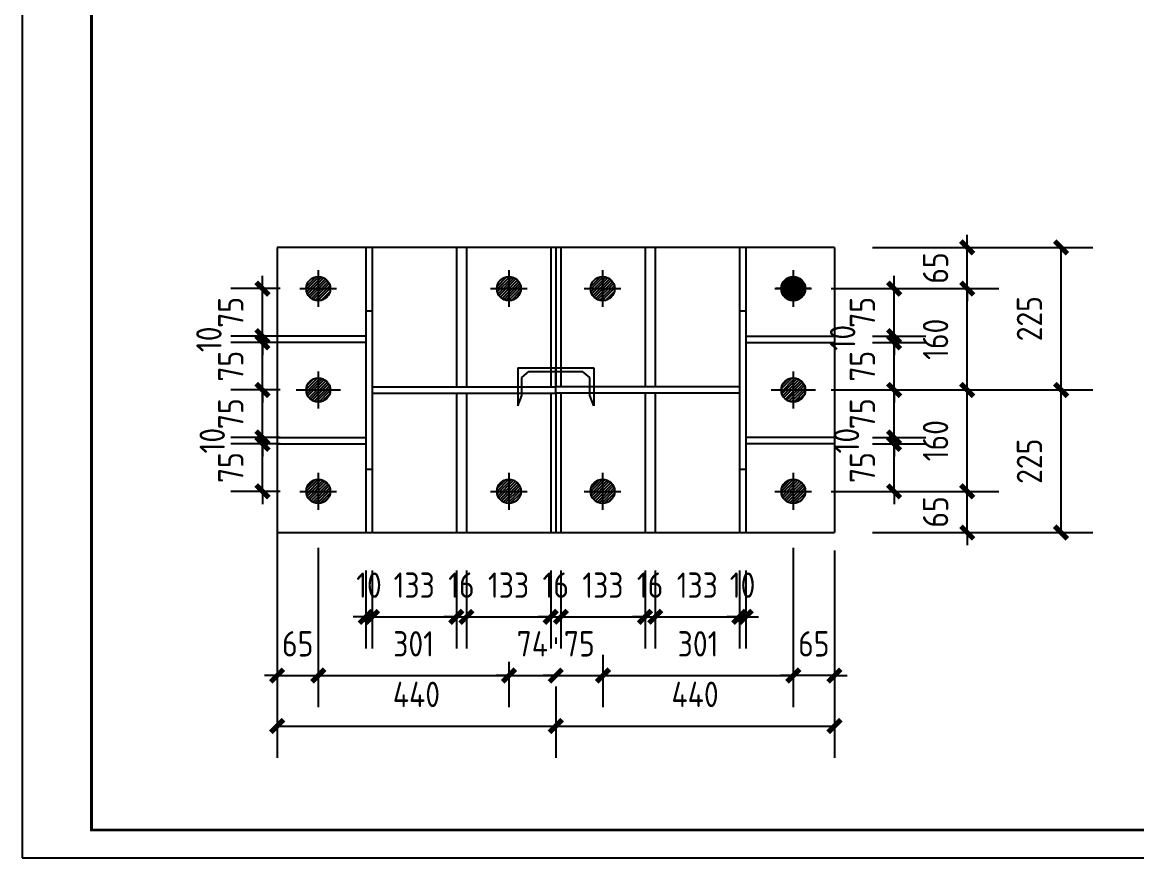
# Model space of a CAD drawing. Extents: x -9001 to 151288, y 75886 to 362543.
# Drawn here: x -9001 to -202, y 75886 to 82479 of the extents above; entities that cross this region are included whole.
import ezdxf
from ezdxf.enums import TextEntityAlignment as Align

# ---------------------------------------------------------------- set-up
doc = ezdxf.new("R2010")
doc.units = 0
doc.header["$LTSCALE"] = 1000
doc.header["$MEASUREMENT"] = 0
doc.layers.add('PUB_TITLE', color=4, linetype='Continuous')
doc.styles.get("Standard").update_dxf_attribs({"font": 'gbenor.shx', "bigfont": 'gbcbig.shx'})
doc.dimstyles.get("Standard").update_dxf_attribs({"dimscale": 100, "dimtxt": 1, "dimasz": 1, "dimexe": 2.5, "dimexo": 3, "dimgap": 1.5, "dimtad": 1, "dimdec": 0, "dimzin": 0, "dimdsep": 46, "dimtxsty": 'Standard', "dimblk": 'ARCHTICK', "dimcen": 0.09, "dimadec": 0, "dimazin": 0, "dimtfac": 1, "dimtdec": 0, "dimtix": 1, "dimtmove": 2, "dimatfit": 3, "dimfxl": 1, "dimtolj": 1, "dimtzin": 0, "dimarcsym": 0})

# ---------------------------------------------------------------- blocks, each defined once
blk = doc.blocks.new('$titleblk$00000167')
blk.add_lwpolyline([(-1189, 0), (0, 0), (0, 841), (-1189, 841)], close=True)
at = {"const_width": 1}
blk.add_lwpolyline([(-1164, 10), (-10, 10), (-10, 831), (-1164, 831)], close=True, dxfattribs=at)
at = {"flags": 4}
for tag, p in [('(扩展图名)', (-62.12, 184.1)), ('图名', (-62.12, 180.13)), ('日期', (-62.12, 172.03)), ('图号', (-62.12, 163.99)), ('比例', (-62.12, 156)), ('子项', (-59.56, 82.07)), ('工程名称', (-59.24, 70.19)), ('设计号', (-36.91, 28.62))]:
    blk.add_attdef(tag, text='', height=3.5, dxfattribs=at).set_placement(p, align=Align.CENTER)
for tag, p in [('设计人', (-64.84, 148.13)), ('负责人', (-64.71, 140.27)), ('主持人', (-64.73, 132.26)), ('校对人', (-64.28, 124.4)), ('审核人', (-63.96, 116.15)), ('审定人', (-64.16, 107.95)), ('所长', (-64.16, 99.76))]:
    blk.add_attdef(tag, p, '', height=3.5)
blk = doc.blocks.new('_ArchTick')
at = {"color": 0, "linetype": 'ByBlock', "const_width": 0.4}
blk.add_lwpolyline([(-0.5, -0.5), (0.5, 0.5)], dxfattribs=at)
blk = doc.blocks.new('*D467')
at = {"color": 0, "lineweight": -2}
for p, q in [((-6663.5, 77441.8), (-6663.5, 77073.6)), ((-5158.5, 77431), (-5158.5, 77073.6)), ((-6663.5, 77323.6), (-5158.5, 77323.6))]:
    blk.add_line(p, q, dxfattribs=at)
at = {"layer": 'Defpoints', "color": 0}
for p in [(-6663.5, 77741.8), (-5158.5, 77731), (-5158.5, 77323.6)]:
    blk.add_point(p, dxfattribs=at)
at = {"color": 0, "lineweight": -2, "xscale": 100, "yscale": 100, "zscale": 100, "rotation": 180}
blk.add_blockref('_ArchTick', (-6663.5, 77323.6), dxfattribs=at)
at = {"color": 0, "lineweight": -2, "xscale": 100, "yscale": 100, "zscale": 100}
blk.add_blockref('_ArchTick', (-5158.5, 77323.6), dxfattribs=at)
at = {"color": 0, "insert": (-5911, 77573.6), "char_height": 200, "attachment_point": 5}
blk.add_mtext('\\A1;301', dxfattribs=at)
blk = doc.blocks.new('*D468')
at = {"color": 0, "lineweight": -2}
for p, q in [((-4788.5, 77623.6), (-4788.5, 77573.6)), ((-5158.5, 77431), (-5158.5, 77073.6)), ((-5158.5, 77323.6), (-5258.5, 77323.6)), ((-5158.5, 77323.6), (-4788.5, 77323.6)), ((-4788.5, 77323.6), (-4688.5, 77323.6))]:
    blk.add_line(p, q, dxfattribs=at)
at = {"layer": 'Defpoints', "color": 0}
for p in [(-5158.5, 77731), (-4788.5, 77323.6), (-4788.5, 77323.6)]:
    blk.add_point(p, dxfattribs=at)
at = {"color": 0, "lineweight": -2, "xscale": 100, "yscale": 100, "zscale": 100}
blk.add_blockref('_ArchTick', (-5158.5, 77323.6), dxfattribs=at)
at = {"color": 0, "lineweight": -2, "xscale": 100, "yscale": 100, "zscale": 100, "rotation": 180}
blk.add_blockref('_ArchTick', (-4788.5, 77323.6), dxfattribs=at)
at = {"color": 0, "insert": (-4973.5, 77573.6), "char_height": 200, "attachment_point": 5}
blk.add_mtext('\\A1;74', dxfattribs=at)
blk = doc.blocks.new('*D469')
at = {"color": 0, "lineweight": -2}
for p, q in [((-4416, 77486.8), (-4416, 77073.6)), ((-4788.5, 77323.6), (-4888.5, 77323.6)), ((-4788.5, 77323.6), (-4416, 77323.6)), ((-4416, 77323.6), (-4316, 77323.6)), ((-4788.5, 77236.8), (-4788.5, 77073.6))]:
    blk.add_line(p, q, dxfattribs=at)
at = {"layer": 'Defpoints', "color": 0}
for p in [(-4416, 77786.8), (-4788.5, 77536.8), (-4416, 77323.6)]:
    blk.add_point(p, dxfattribs=at)
at = {"color": 0, "lineweight": -2, "xscale": 100, "yscale": 100, "zscale": 100}
blk.add_blockref('_ArchTick', (-4788.5, 77323.6), dxfattribs=at)
at = {"color": 0, "lineweight": -2, "xscale": 100, "yscale": 100, "zscale": 100, "rotation": 180}
blk.add_blockref('_ArchTick', (-4416, 77323.6), dxfattribs=at)
at = {"color": 0, "insert": (-4602.3, 77573.6), "char_height": 200, "attachment_point": 5}
blk.add_mtext('\\A1;75', dxfattribs=at)
blk = doc.blocks.new('*D472')
at = {"color": 0, "lineweight": -2}
for p, q in [((-2913.5, 78332), (-2913.5, 77073.6)), ((-4416, 77486.8), (-4416, 77073.6)), ((-4416, 77323.6), (-2913.5, 77323.6))]:
    blk.add_line(p, q, dxfattribs=at)
at = {"layer": 'Defpoints', "color": 0}
for p in [(-2913.5, 78632), (-4416, 77786.8), (-2913.5, 77323.6)]:
    blk.add_point(p, dxfattribs=at)
at = {"color": 0, "lineweight": -2, "xscale": 100, "yscale": 100, "zscale": 100, "rotation": 180}
blk.add_blockref('_ArchTick', (-4416, 77323.6), dxfattribs=at)
at = {"color": 0, "lineweight": -2, "xscale": 100, "yscale": 100, "zscale": 100}
blk.add_blockref('_ArchTick', (-2913.5, 77323.6), dxfattribs=at)
at = {"color": 0, "insert": (-3664.8, 77573.6), "char_height": 200, "attachment_point": 5}
blk.add_mtext('\\A1;301', dxfattribs=at)
blk = doc.blocks.new('*D473')
at = {"color": 0, "lineweight": -2}
for p, q in [((-6988.5, 78550.6), (-6988.5, 76674.7)), ((-4788.5, 77236.8), (-4788.5, 76674.7)), ((-6988.5, 76924.7), (-4788.5, 76924.7))]:
    blk.add_line(p, q, dxfattribs=at)
at = {"layer": 'Defpoints', "color": 0}
for p in [(-6988.5, 78850.6), (-4788.5, 77536.8), (-4788.5, 76924.7)]:
    blk.add_point(p, dxfattribs=at)
at = {"color": 0, "lineweight": -2, "xscale": 100, "yscale": 100, "zscale": 100, "rotation": 180}
blk.add_blockref('_ArchTick', (-6988.5, 76924.7), dxfattribs=at)
at = {"color": 0, "lineweight": -2, "xscale": 100, "yscale": 100, "zscale": 100}
blk.add_blockref('_ArchTick', (-4788.5, 76924.7), dxfattribs=at)
at = {"color": 0, "insert": (-5888.5, 77174.7), "char_height": 200, "attachment_point": 5}
blk.add_mtext('\\A1;440', dxfattribs=at)
blk = doc.blocks.new('*D474')
at = {"color": 0, "lineweight": -2}
for p, q in [((-2588.5, 78289.3), (-2588.5, 76674.7)), ((-4788.5, 77236.8), (-4788.5, 76674.7)), ((-4788.5, 76924.7), (-2588.5, 76924.7))]:
    blk.add_line(p, q, dxfattribs=at)
at = {"layer": 'Defpoints', "color": 0}
for p in [(-2588.5, 78589.3), (-4788.5, 77536.8), (-2588.5, 76924.7)]:
    blk.add_point(p, dxfattribs=at)
at = {"color": 0, "lineweight": -2, "xscale": 100, "yscale": 100, "zscale": 100, "rotation": 180}
blk.add_blockref('_ArchTick', (-4788.5, 76924.7), dxfattribs=at)
at = {"color": 0, "lineweight": -2, "xscale": 100, "yscale": 100, "zscale": 100}
blk.add_blockref('_ArchTick', (-2588.5, 76924.7), dxfattribs=at)
at = {"color": 0, "insert": (-3688.5, 77174.7), "char_height": 200, "attachment_point": 5}
blk.add_mtext('\\A1;440', dxfattribs=at)
blk = doc.blocks.new('*D475')
at = {"color": 0, "lineweight": -2}
for p, q in [((-6663.5, 78332), (-6663.5, 77073.6)), ((-6988.5, 77323.6), (-7088.5, 77323.6)), ((-6988.5, 77323.6), (-6663.5, 77323.6)), ((-6663.5, 77323.6), (-6563.5, 77323.6)), ((-6988.5, 77172), (-6988.5, 77073.6))]:
    blk.add_line(p, q, dxfattribs=at)
at = {"layer": 'Defpoints', "color": 0}
for p in [(-6663.5, 78632), (-6988.5, 77472), (-6663.5, 77323.6)]:
    blk.add_point(p, dxfattribs=at)
at = {"color": 0, "lineweight": -2, "xscale": 100, "yscale": 100, "zscale": 100}
blk.add_blockref('_ArchTick', (-6988.5, 77323.6), dxfattribs=at)
at = {"color": 0, "lineweight": -2, "xscale": 100, "yscale": 100, "zscale": 100, "rotation": 180}
blk.add_blockref('_ArchTick', (-6663.5, 77323.6), dxfattribs=at)
at = {"color": 0, "insert": (-6826, 77573.6), "char_height": 200, "attachment_point": 5}
blk.add_mtext('\\A1;65', dxfattribs=at)
blk = doc.blocks.new('*D470')
at = {"color": 0, "lineweight": -2}
for p, q in [((-2588.5, 78311.3), (-2588.5, 77073.6)), ((-2913.5, 77623.6), (-2913.5, 77573.6)), ((-2913.5, 77323.6), (-3013.5, 77323.6)), ((-2588.5, 77323.6), (-2913.5, 77323.6)), ((-2588.5, 77323.6), (-2488.5, 77323.6))]:
    blk.add_line(p, q, dxfattribs=at)
at = {"layer": 'Defpoints', "color": 0}
for p in [(-2588.5, 78611.3), (-2913.5, 77323.6), (-2913.5, 77323.6)]:
    blk.add_point(p, dxfattribs=at)
at = {"color": 0, "lineweight": -2, "xscale": 100, "yscale": 100, "zscale": 100}
blk.add_blockref('_ArchTick', (-2913.5, 77323.6), dxfattribs=at)
at = {"color": 0, "lineweight": -2, "xscale": 100, "yscale": 100, "zscale": 100, "rotation": 180}
blk.add_blockref('_ArchTick', (-2588.5, 77323.6), dxfattribs=at)
at = {"color": 0, "insert": (-2751, 77573.6), "char_height": 200, "attachment_point": 5}
blk.add_mtext('\\A1;65', dxfattribs=at)
blk = doc.blocks.new('*D476')
at = {"color": 0, "lineweight": -2}
for p, q in [((-6288.5, 78152), (-6288.5, 77536.8)), ((-6238.5, 78152), (-6238.5, 77536.8)), ((-6288.5, 77786.8), (-6388.5, 77786.8)), ((-6288.5, 77786.8), (-6238.5, 77786.8)), ((-6238.5, 77786.8), (-6138.5, 77786.8))]:
    blk.add_line(p, q, dxfattribs=at)
at = {"layer": 'Defpoints', "color": 0}
for p in [(-6288.5, 78452), (-6238.5, 78452), (-6238.5, 77786.8)]:
    blk.add_point(p, dxfattribs=at)
at = {"color": 0, "lineweight": -2, "xscale": 100, "yscale": 100, "zscale": 100}
blk.add_blockref('_ArchTick', (-6288.5, 77786.8), dxfattribs=at)
at = {"color": 0, "lineweight": -2, "xscale": 100, "yscale": 100, "zscale": 100, "rotation": 180}
blk.add_blockref('_ArchTick', (-6238.5, 77786.8), dxfattribs=at)
at = {"color": 0, "insert": (-6263.5, 78036.8), "char_height": 200, "attachment_point": 5}
blk.add_mtext('\\A1;10', dxfattribs=at)
blk = doc.blocks.new('*D477')
at = {"color": 0, "lineweight": -2}
for p, q in [((-6238.5, 78152), (-6238.5, 77536.8)), ((-5573.5, 78152), (-5573.5, 77536.8)), ((-6238.5, 77786.8), (-5573.5, 77786.8))]:
    blk.add_line(p, q, dxfattribs=at)
at = {"layer": 'Defpoints', "color": 0}
for p in [(-6238.5, 78452), (-5573.5, 78452), (-5573.5, 77786.8)]:
    blk.add_point(p, dxfattribs=at)
at = {"color": 0, "lineweight": -2, "xscale": 100, "yscale": 100, "zscale": 100, "rotation": 180}
blk.add_blockref('_ArchTick', (-6238.5, 77786.8), dxfattribs=at)
at = {"color": 0, "lineweight": -2, "xscale": 100, "yscale": 100, "zscale": 100}
blk.add_blockref('_ArchTick', (-5573.5, 77786.8), dxfattribs=at)
at = {"color": 0, "insert": (-5906, 78036.8), "char_height": 200, "attachment_point": 5}
blk.add_mtext('\\A1;133', dxfattribs=at)
blk = doc.blocks.new('*D478')
at = {"color": 0, "lineweight": -2}
for p, q in [((-5573.5, 78152), (-5573.5, 77536.8)), ((-5493.5, 78152), (-5493.5, 77536.8)), ((-5573.5, 77786.8), (-5673.5, 77786.8)), ((-5573.5, 77786.8), (-5493.5, 77786.8)), ((-5493.5, 77786.8), (-5393.5, 77786.8))]:
    blk.add_line(p, q, dxfattribs=at)
at = {"layer": 'Defpoints', "color": 0}
for p in [(-5573.5, 78452), (-5493.5, 78452), (-5493.5, 77786.8)]:
    blk.add_point(p, dxfattribs=at)
at = {"color": 0, "lineweight": -2, "xscale": 100, "yscale": 100, "zscale": 100}
blk.add_blockref('_ArchTick', (-5573.5, 77786.8), dxfattribs=at)
at = {"color": 0, "lineweight": -2, "xscale": 100, "yscale": 100, "zscale": 100, "rotation": 180}
blk.add_blockref('_ArchTick', (-5493.5, 77786.8), dxfattribs=at)
at = {"color": 0, "insert": (-5533.5, 78036.8), "char_height": 200, "attachment_point": 5}
blk.add_mtext('\\A1;16', dxfattribs=at)
blk = doc.blocks.new('*D479')
at = {"color": 0, "lineweight": -2}
for p, q in [((-5493.5, 78152), (-5493.5, 77536.8)), ((-4828.5, 78152), (-4828.5, 77536.8)), ((-5493.5, 77786.8), (-4828.5, 77786.8))]:
    blk.add_line(p, q, dxfattribs=at)
at = {"layer": 'Defpoints', "color": 0}
for p in [(-5493.5, 78452), (-4828.5, 78452), (-4828.5, 77786.8)]:
    blk.add_point(p, dxfattribs=at)
at = {"color": 0, "lineweight": -2, "xscale": 100, "yscale": 100, "zscale": 100, "rotation": 180}
blk.add_blockref('_ArchTick', (-5493.5, 77786.8), dxfattribs=at)
at = {"color": 0, "lineweight": -2, "xscale": 100, "yscale": 100, "zscale": 100}
blk.add_blockref('_ArchTick', (-4828.5, 77786.8), dxfattribs=at)
at = {"color": 0, "insert": (-5161, 78036.8), "char_height": 200, "attachment_point": 5}
blk.add_mtext('\\A1;133', dxfattribs=at)
blk = doc.blocks.new('*D471')
at = {"color": 0, "lineweight": -2}
for p, q in [((-4828.5, 78152), (-4828.5, 77536.8)), ((-4748.5, 78152), (-4748.5, 77536.8)), ((-4828.5, 77786.8), (-4928.5, 77786.8)), ((-4828.5, 77786.8), (-4748.5, 77786.8)), ((-4748.5, 77786.8), (-4648.5, 77786.8))]:
    blk.add_line(p, q, dxfattribs=at)
at = {"layer": 'Defpoints', "color": 0}
for p in [(-4828.5, 78452), (-4748.5, 78452), (-4748.5, 77786.8)]:
    blk.add_point(p, dxfattribs=at)
at = {"color": 0, "lineweight": -2, "xscale": 100, "yscale": 100, "zscale": 100}
blk.add_blockref('_ArchTick', (-4828.5, 77786.8), dxfattribs=at)
at = {"color": 0, "lineweight": -2, "xscale": 100, "yscale": 100, "zscale": 100, "rotation": 180}
blk.add_blockref('_ArchTick', (-4748.5, 77786.8), dxfattribs=at)
at = {"color": 0, "insert": (-4788.5, 78036.8), "char_height": 200, "attachment_point": 5}
blk.add_mtext('\\A1;16', dxfattribs=at)
blk = doc.blocks.new('*D480')
at = {"color": 0, "lineweight": -2}
for p, q in [((-4748.5, 78152), (-4748.5, 77536.8)), ((-4083.5, 78152), (-4083.5, 77536.8)), ((-4748.5, 77786.8), (-4083.5, 77786.8))]:
    blk.add_line(p, q, dxfattribs=at)
at = {"layer": 'Defpoints', "color": 0}
for p in [(-4748.5, 78452), (-4083.5, 78452), (-4083.5, 77786.8)]:
    blk.add_point(p, dxfattribs=at)
at = {"color": 0, "lineweight": -2, "xscale": 100, "yscale": 100, "zscale": 100, "rotation": 180}
blk.add_blockref('_ArchTick', (-4748.5, 77786.8), dxfattribs=at)
at = {"color": 0, "lineweight": -2, "xscale": 100, "yscale": 100, "zscale": 100}
blk.add_blockref('_ArchTick', (-4083.5, 77786.8), dxfattribs=at)
at = {"color": 0, "insert": (-4416, 78036.8), "char_height": 200, "attachment_point": 5}
blk.add_mtext('\\A1;133', dxfattribs=at)
blk = doc.blocks.new('*D481')
at = {"color": 0, "lineweight": -2}
for p, q in [((-4083.5, 78152), (-4083.5, 77536.8)), ((-4003.5, 78152), (-4003.5, 77536.8)), ((-4083.5, 77786.8), (-4183.5, 77786.8)), ((-4083.5, 77786.8), (-4003.5, 77786.8)), ((-4003.5, 77786.8), (-3903.5, 77786.8))]:
    blk.add_line(p, q, dxfattribs=at)
at = {"layer": 'Defpoints', "color": 0}
for p in [(-4083.5, 78452), (-4003.5, 78452), (-4003.5, 77786.8)]:
    blk.add_point(p, dxfattribs=at)
at = {"color": 0, "lineweight": -2, "xscale": 100, "yscale": 100, "zscale": 100}
blk.add_blockref('_ArchTick', (-4083.5, 77786.8), dxfattribs=at)
at = {"color": 0, "lineweight": -2, "xscale": 100, "yscale": 100, "zscale": 100, "rotation": 180}
blk.add_blockref('_ArchTick', (-4003.5, 77786.8), dxfattribs=at)
at = {"color": 0, "insert": (-4043.5, 78036.8), "char_height": 200, "attachment_point": 5}
blk.add_mtext('\\A1;16', dxfattribs=at)
blk = doc.blocks.new('*D482')
at = {"color": 0, "lineweight": -2}
for p, q in [((-4003.5, 78152), (-4003.5, 77536.8)), ((-3338.5, 78152), (-3338.5, 77536.8)), ((-4003.5, 77786.8), (-3338.5, 77786.8))]:
    blk.add_line(p, q, dxfattribs=at)
at = {"layer": 'Defpoints', "color": 0}
for p in [(-4003.5, 78452), (-3338.5, 78452), (-3338.5, 77786.8)]:
    blk.add_point(p, dxfattribs=at)
at = {"color": 0, "lineweight": -2, "xscale": 100, "yscale": 100, "zscale": 100, "rotation": 180}
blk.add_blockref('_ArchTick', (-4003.5, 77786.8), dxfattribs=at)
at = {"color": 0, "lineweight": -2, "xscale": 100, "yscale": 100, "zscale": 100}
blk.add_blockref('_ArchTick', (-3338.5, 77786.8), dxfattribs=at)
at = {"color": 0, "insert": (-3671, 78036.8), "char_height": 200, "attachment_point": 5}
blk.add_mtext('\\A1;133', dxfattribs=at)
blk = doc.blocks.new('*D483')
at = {"color": 0, "lineweight": -2}
for p, q in [((-3338.5, 78152), (-3338.5, 77536.8)), ((-3288.5, 78152), (-3288.5, 77536.8)), ((-3338.5, 77786.8), (-3438.5, 77786.8)), ((-3338.5, 77786.8), (-3288.5, 77786.8)), ((-3288.5, 77786.8), (-3188.5, 77786.8))]:
    blk.add_line(p, q, dxfattribs=at)
at = {"layer": 'Defpoints', "color": 0}
for p in [(-3338.5, 78452), (-3288.5, 78452), (-3288.5, 77786.8)]:
    blk.add_point(p, dxfattribs=at)
at = {"color": 0, "lineweight": -2, "xscale": 100, "yscale": 100, "zscale": 100}
blk.add_blockref('_ArchTick', (-3338.5, 77786.8), dxfattribs=at)
at = {"color": 0, "lineweight": -2, "xscale": 100, "yscale": 100, "zscale": 100, "rotation": 180}
blk.add_blockref('_ArchTick', (-3288.5, 77786.8), dxfattribs=at)
at = {"color": 0, "insert": (-3313.5, 78036.8), "char_height": 200, "attachment_point": 5}
blk.add_mtext('\\A1;10', dxfattribs=at)
blk = doc.blocks.new('*D484')
at = {"color": 0, "lineweight": -2}
for p, q in [((-7104, 79152), (-7104, 79252)), ((-6963.5, 79152), (-7354, 79152)), ((-7104, 78777), (-7104, 79152)), ((-6963.5, 78777), (-7354, 78777)), ((-7104, 78777), (-7104, 78677))]:
    blk.add_line(p, q, dxfattribs=at)
at = {"layer": 'Defpoints', "color": 0}
for p in [(-7104, 79152), (-6663.5, 79152), (-6663.5, 78777)]:
    blk.add_point(p, dxfattribs=at)
at = {"color": 0, "lineweight": -2, "xscale": 100, "yscale": 100, "zscale": 100}
for p, rotation in [((-7104, 79152), 270), ((-7104, 78777), 90)]:
    blk.add_blockref('_ArchTick', p, dxfattribs=dict(at, rotation=rotation))
at = {"color": 0, "insert": (-7354, 78964.5), "char_height": 200, "attachment_point": 5, "rotation": 90}
blk.add_mtext('\\A1;75', dxfattribs=at)
blk = doc.blocks.new('*D485')
at = {"color": 0, "lineweight": -2}
for p, q in [((-7104, 79202), (-7104, 79302)), ((-6965.4, 79202), (-7354, 79202)), ((-7104, 79152), (-7104, 79202)), ((-6963.5, 79152), (-7354, 79152)), ((-7104, 79152), (-7104, 79052))]:
    blk.add_line(p, q, dxfattribs=at)
at = {"layer": 'Defpoints', "color": 0}
for p in [(-7104, 79202), (-6665.4, 79202), (-6663.5, 79152)]:
    blk.add_point(p, dxfattribs=at)
at = {"color": 0, "lineweight": -2, "xscale": 100, "yscale": 100, "zscale": 100}
for p, rotation in [((-7104, 79202), 270), ((-7104, 79152), 90)]:
    blk.add_blockref('_ArchTick', p, dxfattribs=dict(at, rotation=rotation))
at = {"color": 0, "insert": (-7500.9, 79177), "char_height": 200, "attachment_point": 5, "rotation": 90}
blk.add_mtext('\\A1;10', dxfattribs=at)
blk = doc.blocks.new('*D486')
at = {"color": 0, "lineweight": -2}
for p, q in [((-7104, 79577), (-7104, 79677)), ((-6963.5, 79577), (-7354, 79577)), ((-7104, 79202), (-7104, 79577)), ((-6965.4, 79202), (-7354, 79202)), ((-7104, 79202), (-7104, 79102))]:
    blk.add_line(p, q, dxfattribs=at)
at = {"layer": 'Defpoints', "color": 0}
for p in [(-7104, 79577), (-6663.5, 79577), (-6665.4, 79202)]:
    blk.add_point(p, dxfattribs=at)
at = {"color": 0, "lineweight": -2, "xscale": 100, "yscale": 100, "zscale": 100}
for p, rotation in [((-7104, 79577), 270), ((-7104, 79202), 90)]:
    blk.add_blockref('_ArchTick', p, dxfattribs=dict(at, rotation=rotation))
at = {"color": 0, "insert": (-7354, 79389.5), "char_height": 200, "attachment_point": 5, "rotation": 90}
blk.add_mtext('\\A1;75', dxfattribs=at)
blk = doc.blocks.new('*D487')
at = {"color": 0, "lineweight": -2}
for p, q in [((-7104, 79952), (-7104, 80052)), ((-6963.6, 79952), (-7354, 79952)), ((-7104, 79577), (-7104, 79952)), ((-6963.5, 79577), (-7354, 79577)), ((-7104, 79577), (-7104, 79477))]:
    blk.add_line(p, q, dxfattribs=at)
at = {"layer": 'Defpoints', "color": 0}
for p in [(-7104, 79952), (-6663.6, 79952), (-6663.5, 79577)]:
    blk.add_point(p, dxfattribs=at)
at = {"color": 0, "lineweight": -2, "xscale": 100, "yscale": 100, "zscale": 100}
for p, rotation in [((-7104, 79952), 270), ((-7104, 79577), 90)]:
    blk.add_blockref('_ArchTick', p, dxfattribs=dict(at, rotation=rotation))
at = {"color": 0, "insert": (-7354, 79764.5), "char_height": 200, "attachment_point": 5, "rotation": 90}
blk.add_mtext('\\A1;75', dxfattribs=at)
blk = doc.blocks.new('*D488')
at = {"color": 0, "lineweight": -2}
for p, q in [((-7104, 80002), (-7104, 80102)), ((-6970.1, 80002), (-7354, 80002)), ((-7104, 79952), (-7104, 80002)), ((-6963.6, 79952), (-7354, 79952)), ((-7104, 79952), (-7104, 79852))]:
    blk.add_line(p, q, dxfattribs=at)
at = {"layer": 'Defpoints', "color": 0}
for p in [(-7104, 80002), (-6670.1, 80002), (-6663.6, 79952)]:
    blk.add_point(p, dxfattribs=at)
at = {"color": 0, "lineweight": -2, "xscale": 100, "yscale": 100, "zscale": 100}
for p, rotation in [((-7104, 80002), 270), ((-7104, 79952), 90)]:
    blk.add_blockref('_ArchTick', p, dxfattribs=dict(at, rotation=rotation))
at = {"color": 0, "insert": (-7526.9, 79977), "char_height": 200, "attachment_point": 5, "rotation": 90}
blk.add_mtext('\\A1;10', dxfattribs=at)
blk = doc.blocks.new('*D489')
at = {"color": 0, "lineweight": -2}
for p, q in [((-7104, 80377), (-7104, 80477)), ((-6963.5, 80377), (-7354, 80377)), ((-7104, 80002), (-7104, 80377)), ((-6970.1, 80002), (-7354, 80002)), ((-7104, 80002), (-7104, 79902))]:
    blk.add_line(p, q, dxfattribs=at)
at = {"layer": 'Defpoints', "color": 0}
for p in [(-7104, 80377), (-6663.5, 80377), (-6670.1, 80002)]:
    blk.add_point(p, dxfattribs=at)
at = {"color": 0, "lineweight": -2, "xscale": 100, "yscale": 100, "zscale": 100}
for p, rotation in [((-7104, 80377), 270), ((-7104, 80002), 90)]:
    blk.add_blockref('_ArchTick', p, dxfattribs=dict(at, rotation=rotation))
at = {"color": 0, "insert": (-7354, 80189.5), "char_height": 200, "attachment_point": 5, "rotation": 90}
blk.add_mtext('\\A1;75', dxfattribs=at)
blk = doc.blocks.new('*D490')
at = {"color": 0, "lineweight": -2}
for p, q in [((-2117.4, 79152), (-2117.4, 79252)), ((-2288.5, 79152), (-1867.4, 79152)), ((-2117.4, 78777), (-2117.4, 79152)), ((-2613.5, 78777), (-1867.4, 78777)), ((-2117.4, 78777), (-2117.4, 78677))]:
    blk.add_line(p, q, dxfattribs=at)
at = {"layer": 'Defpoints', "color": 0}
for p in [(-2588.5, 79152), (-2117.4, 79152), (-2913.5, 78777)]:
    blk.add_point(p, dxfattribs=at)
at = {"color": 0, "lineweight": -2, "xscale": 100, "yscale": 100, "zscale": 100}
for p, rotation in [((-2117.4, 79152), 270), ((-2117.4, 78777), 90)]:
    blk.add_blockref('_ArchTick', p, dxfattribs=dict(at, rotation=rotation))
at = {"color": 0, "insert": (-2367.4, 78964.5), "char_height": 200, "attachment_point": 5, "rotation": 90}
blk.add_mtext('\\A1;75', dxfattribs=at)
blk = doc.blocks.new('*D491')
at = {"color": 0, "lineweight": -2}
for p, q in [((-2117.4, 79202), (-2117.4, 79302)), ((-2288.5, 79202), (-1867.4, 79202)), ((-2117.4, 79152), (-2117.4, 79202)), ((-2288.5, 79152), (-1867.4, 79152)), ((-2117.4, 79152), (-2117.4, 79052))]:
    blk.add_line(p, q, dxfattribs=at)
at = {"layer": 'Defpoints', "color": 0}
for p in [(-2588.5, 79202), (-2117.4, 79202), (-2588.5, 79152)]:
    blk.add_point(p, dxfattribs=at)
at = {"color": 0, "lineweight": -2, "xscale": 100, "yscale": 100, "zscale": 100}
for p, rotation in [((-2117.4, 79202), 270), ((-2117.4, 79152), 90)]:
    blk.add_blockref('_ArchTick', p, dxfattribs=dict(at, rotation=rotation))
at = {"color": 0, "insert": (-2492.9, 79177), "char_height": 200, "attachment_point": 5, "rotation": 90}
blk.add_mtext('\\A1;10', dxfattribs=at)
blk = doc.blocks.new('*D492')
at = {"color": 0, "lineweight": -2}
for p, q in [((-2117.4, 79577), (-2117.4, 79677)), ((-2613.5, 79577), (-1867.4, 79577)), ((-2117.4, 79202), (-2117.4, 79577)), ((-2288.5, 79202), (-1867.4, 79202)), ((-2117.4, 79202), (-2117.4, 79102))]:
    blk.add_line(p, q, dxfattribs=at)
at = {"layer": 'Defpoints', "color": 0}
for p in [(-2913.5, 79577), (-2117.4, 79577), (-2588.5, 79202)]:
    blk.add_point(p, dxfattribs=at)
at = {"color": 0, "lineweight": -2, "xscale": 100, "yscale": 100, "zscale": 100}
for p, rotation in [((-2117.4, 79577), 270), ((-2117.4, 79202), 90)]:
    blk.add_blockref('_ArchTick', p, dxfattribs=dict(at, rotation=rotation))
at = {"color": 0, "insert": (-2367.4, 79389.5), "char_height": 200, "attachment_point": 5, "rotation": 90}
blk.add_mtext('\\A1;75', dxfattribs=at)
blk = doc.blocks.new('*D493')
at = {"color": 0, "lineweight": -2}
for p, q in [((-2117.4, 79952), (-2117.4, 80052)), ((-2288.5, 79952), (-1867.4, 79952)), ((-2117.4, 79577), (-2117.4, 79952)), ((-2613.5, 79577), (-1867.4, 79577)), ((-2117.4, 79577), (-2117.4, 79477))]:
    blk.add_line(p, q, dxfattribs=at)
at = {"layer": 'Defpoints', "color": 0}
for p in [(-2588.5, 79952), (-2117.4, 79952), (-2913.5, 79577)]:
    blk.add_point(p, dxfattribs=at)
at = {"color": 0, "lineweight": -2, "xscale": 100, "yscale": 100, "zscale": 100}
for p, rotation in [((-2117.4, 79952), 270), ((-2117.4, 79577), 90)]:
    blk.add_blockref('_ArchTick', p, dxfattribs=dict(at, rotation=rotation))
at = {"color": 0, "insert": (-2367.4, 79764.5), "char_height": 200, "attachment_point": 5, "rotation": 90}
blk.add_mtext('\\A1;75', dxfattribs=at)
blk = doc.blocks.new('*D494')
at = {"color": 0, "lineweight": -2}
for p, q in [((-2117.4, 80002), (-2117.4, 80102)), ((-2288.5, 80002), (-1867.4, 80002)), ((-2117.4, 79952), (-2117.4, 80002)), ((-2288.5, 79952), (-1867.4, 79952)), ((-2117.4, 79952), (-2117.4, 79852))]:
    blk.add_line(p, q, dxfattribs=at)
at = {"layer": 'Defpoints', "color": 0}
for p in [(-2588.5, 80002), (-2117.4, 80002), (-2588.5, 79952)]:
    blk.add_point(p, dxfattribs=at)
at = {"color": 0, "lineweight": -2, "xscale": 100, "yscale": 100, "zscale": 100}
for p, rotation in [((-2117.4, 80002), 270), ((-2117.4, 79952), 90)]:
    blk.add_blockref('_ArchTick', p, dxfattribs=dict(at, rotation=rotation))
at = {"color": 0, "insert": (-2523.2, 79989.7), "char_height": 200, "attachment_point": 5, "rotation": 90}
blk.add_mtext('\\A1;10', dxfattribs=at)
blk = doc.blocks.new('*D495')
at = {"color": 0, "lineweight": -2}
for p, q in [((-2117.4, 80377), (-2117.4, 80477)), ((-2613.5, 80377), (-1867.4, 80377)), ((-2117.4, 80002), (-2117.4, 80377)), ((-2288.5, 80002), (-1867.4, 80002)), ((-2117.4, 80002), (-2117.4, 79902))]:
    blk.add_line(p, q, dxfattribs=at)
at = {"layer": 'Defpoints', "color": 0}
for p in [(-2913.5, 80377), (-2117.4, 80377), (-2588.5, 80002)]:
    blk.add_point(p, dxfattribs=at)
at = {"color": 0, "lineweight": -2, "xscale": 100, "yscale": 100, "zscale": 100}
for p, rotation in [((-2117.4, 80377), 270), ((-2117.4, 80002), 90)]:
    blk.add_blockref('_ArchTick', p, dxfattribs=dict(at, rotation=rotation))
at = {"color": 0, "insert": (-2367.4, 80189.5), "char_height": 200, "attachment_point": 5, "rotation": 90}
blk.add_mtext('\\A1;75', dxfattribs=at)
blk = doc.blocks.new('*D496')
at = {"color": 0, "lineweight": -2}
for p, q in [((-1540, 78777), (-1540, 78877)), ((-2613.5, 78777), (-1290, 78777)), ((-1540, 78452), (-1540, 78777)), ((-2288.5, 78452), (-1290, 78452)), ((-1540, 78452), (-1540, 78352))]:
    blk.add_line(p, q, dxfattribs=at)
at = {"layer": 'Defpoints', "color": 0}
for p in [(-2913.5, 78777), (-1540, 78777), (-2588.5, 78452)]:
    blk.add_point(p, dxfattribs=at)
at = {"color": 0, "lineweight": -2, "xscale": 100, "yscale": 100, "zscale": 100}
for p, rotation in [((-1540, 78777), 270), ((-1540, 78452), 90)]:
    blk.add_blockref('_ArchTick', p, dxfattribs=dict(at, rotation=rotation))
at = {"color": 0, "insert": (-1790, 78614.5), "char_height": 200, "attachment_point": 5, "rotation": 90}
blk.add_mtext('\\A1;65', dxfattribs=at)
blk = doc.blocks.new('*D497')
at = {"color": 0, "lineweight": -2}
for p, q in [((-2613.5, 79577), (-1290, 79577)), ((-1540, 78777), (-1540, 79577)), ((-2613.5, 78777), (-1290, 78777))]:
    blk.add_line(p, q, dxfattribs=at)
at = {"layer": 'Defpoints', "color": 0}
for p in [(-2913.5, 79577), (-1540, 79577), (-2913.5, 78777)]:
    blk.add_point(p, dxfattribs=at)
at = {"color": 0, "lineweight": -2, "xscale": 100, "yscale": 100, "zscale": 100}
for p, rotation in [((-1540, 79577), 90), ((-1540, 78777), 270)]:
    blk.add_blockref('_ArchTick', p, dxfattribs=dict(at, rotation=rotation))
at = {"color": 0, "insert": (-1790, 79177), "char_height": 200, "attachment_point": 5, "rotation": 90}
blk.add_mtext('\\A1;160', dxfattribs=at)
blk = doc.blocks.new('*D498')
at = {"color": 0, "lineweight": -2}
for p, q in [((-2613.5, 80377), (-1290, 80377)), ((-1540, 79577), (-1540, 80377)), ((-2613.5, 79577), (-1290, 79577))]:
    blk.add_line(p, q, dxfattribs=at)
at = {"layer": 'Defpoints', "color": 0}
for p in [(-2913.5, 80377), (-1540, 80377), (-2913.5, 79577)]:
    blk.add_point(p, dxfattribs=at)
at = {"color": 0, "lineweight": -2, "xscale": 100, "yscale": 100, "zscale": 100}
for p, rotation in [((-1540, 80377), 90), ((-1540, 79577), 270)]:
    blk.add_blockref('_ArchTick', p, dxfattribs=dict(at, rotation=rotation))
at = {"color": 0, "insert": (-1790, 79977), "char_height": 200, "attachment_point": 5, "rotation": 90}
blk.add_mtext('\\A1;160', dxfattribs=at)
blk = doc.blocks.new('*D499')
at = {"color": 0, "lineweight": -2}
for p, q in [((-1540, 80702), (-1540, 80802)), ((-2288.5, 80702), (-1290, 80702)), ((-1540, 80377), (-1540, 80702)), ((-2613.5, 80377), (-1290, 80377)), ((-1540, 80377), (-1540, 80277))]:
    blk.add_line(p, q, dxfattribs=at)
at = {"layer": 'Defpoints', "color": 0}
for p in [(-2588.5, 80702), (-1540, 80702), (-2913.5, 80377)]:
    blk.add_point(p, dxfattribs=at)
at = {"color": 0, "lineweight": -2, "xscale": 100, "yscale": 100, "zscale": 100}
for p, rotation in [((-1540, 80702), 270), ((-1540, 80377), 90)]:
    blk.add_blockref('_ArchTick', p, dxfattribs=dict(at, rotation=rotation))
at = {"color": 0, "insert": (-1790, 80539.5), "char_height": 200, "attachment_point": 5, "rotation": 90}
blk.add_mtext('\\A1;65', dxfattribs=at)
blk = doc.blocks.new('*D500')
at = {"color": 0, "lineweight": -2}
for p, q in [((-2613.5, 79577), (-548.8, 79577)), ((-798.8, 78452), (-798.8, 79577)), ((-2288.5, 78452), (-548.8, 78452))]:
    blk.add_line(p, q, dxfattribs=at)
at = {"layer": 'Defpoints', "color": 0}
for p in [(-2913.5, 79577), (-798.8, 79577), (-2588.5, 78452)]:
    blk.add_point(p, dxfattribs=at)
at = {"color": 0, "lineweight": -2, "xscale": 100, "yscale": 100, "zscale": 100}
for p, rotation in [((-798.8, 79577), 90), ((-798.8, 78452), 270)]:
    blk.add_blockref('_ArchTick', p, dxfattribs=dict(at, rotation=rotation))
at = {"color": 0, "insert": (-1048.8, 79014.5), "char_height": 200, "attachment_point": 5, "rotation": 90}
blk.add_mtext('\\A1;225', dxfattribs=at)
blk = doc.blocks.new('*D501')
at = {"color": 0, "lineweight": -2}
for p, q in [((-2288.5, 80702), (-548.8, 80702)), ((-798.8, 79577), (-798.8, 80702)), ((-2613.5, 79577), (-548.8, 79577))]:
    blk.add_line(p, q, dxfattribs=at)
at = {"layer": 'Defpoints', "color": 0}
for p in [(-2588.5, 80702), (-798.8, 80702), (-2913.5, 79577)]:
    blk.add_point(p, dxfattribs=at)
at = {"color": 0, "lineweight": -2, "xscale": 100, "yscale": 100, "zscale": 100}
for p, rotation in [((-798.8, 80702), 90), ((-798.8, 79577), 270)]:
    blk.add_blockref('_ArchTick', p, dxfattribs=dict(at, rotation=rotation))
at = {"color": 0, "insert": (-1048.8, 80139.5), "char_height": 200, "attachment_point": 5, "rotation": 90}
blk.add_mtext('\\A1;225', dxfattribs=at)

msp = doc.modelspace()

# ---------------------------------------------------------------- hatches: boundary and pattern name
h = msp.add_hatch()
h.set_pattern_fill('ANSI31', color=256, scale=10, style=0)
h.set_pattern_definition([(45, (-173451.22, -103519.9), (-11.2253202, 11.2253202), [])])
h.paths.add_polyline_path([(-4418.5, 80472), (-4418.5, 80377), (-4323.5, 80377, 0.414214)])
h.paths.add_polyline_path([(-4418.5, 80472, 0.414214), (-4513.5, 80377), (-4418.5, 80377)])
h.paths.add_polyline_path([(-4418.5, 80377), (-4513.5, 80377, 0.414214), (-4418.5, 80282)])
h.paths.add_polyline_path([(-4323.5, 80377), (-4418.5, 80377), (-4418.5, 80282, 0.414214)])
h.paths.add_polyline_path([(-5063.5, 80377), (-5158.5, 80377), (-5158.5, 80282, 0.414214)])
h.paths.add_polyline_path([(-5158.5, 80472, 0.414214), (-5253.5, 80377), (-5158.5, 80377)])
h.paths.add_polyline_path([(-5158.5, 80377), (-5253.5, 80377, 0.414214), (-5158.5, 80282)])
h.paths.add_polyline_path([(-5158.5, 80472), (-5158.5, 80377), (-5063.5, 80377, 0.414214)])
h.paths.add_polyline_path([(-2913.5, 79672, 0.414214), (-3008.5, 79577), (-2913.5, 79577)])
h.paths.add_polyline_path([(-2913.5, 79577), (-3008.5, 79577, 0.414214), (-2913.5, 79482)])
h.paths.add_polyline_path([(-2818.5, 79577), (-2913.5, 79577), (-2913.5, 79482, 0.414214)])
h.paths.add_polyline_path([(-2913.5, 79672), (-2913.5, 79577), (-2818.5, 79577, 0.414214)])
h.paths.add_polyline_path([(-2913.5, 78872, 0.414214), (-3008.5, 78777), (-2913.5, 78777)])
h.paths.add_polyline_path([(-2913.5, 78777), (-3008.5, 78777, 0.414214), (-2913.5, 78682)])
h.paths.add_polyline_path([(-2818.5, 78777), (-2913.5, 78777), (-2913.5, 78682, 0.414214)])
h.paths.add_polyline_path([(-2913.5, 78872), (-2913.5, 78777), (-2818.5, 78777, 0.414214)])
h.paths.add_polyline_path([(-4418.5, 78872, 0.414214), (-4513.5, 78777), (-4418.5, 78777)])
h.paths.add_polyline_path([(-4418.5, 78777), (-4513.5, 78777, 0.414214), (-4418.5, 78682)])
h.paths.add_polyline_path([(-4323.5, 78777), (-4418.5, 78777), (-4418.5, 78682, 0.414214)])
h.paths.add_polyline_path([(-4418.5, 78872), (-4418.5, 78777), (-4323.5, 78777, 0.414214)])
h.paths.add_polyline_path([(-5158.5, 78872), (-5158.5, 78777), (-5063.5, 78777, 0.414214)])
h.paths.add_polyline_path([(-5158.5, 78872, 0.414214), (-5253.5, 78777), (-5158.5, 78777)])
h.paths.add_polyline_path([(-5158.5, 78777), (-5253.5, 78777, 0.414214), (-5158.5, 78682)])
h.paths.add_polyline_path([(-5063.5, 78777), (-5158.5, 78777), (-5158.5, 78682, 0.414214)])
h.paths.add_polyline_path([(-6568.5, 80377), (-6663.5, 80377), (-6663.5, 80282, 0.414214)])
h.paths.add_polyline_path([(-6663.5, 80377), (-6758.5, 80377, 0.414214), (-6663.5, 80282)])
h.paths.add_polyline_path([(-6663.5, 80472, 0.414214), (-6758.5, 80377), (-6663.5, 80377)])
h.paths.add_polyline_path([(-6663.5, 80472), (-6663.5, 80377), (-6568.5, 80377, 0.414214)])
h.paths.add_polyline_path([(-6663.5, 79672), (-6663.5, 79577), (-6568.5, 79577, 0.414214)])
h.paths.add_polyline_path([(-6663.5, 79672, 0.414214), (-6758.5, 79577), (-6663.5, 79577)])
h.paths.add_polyline_path([(-6663.5, 79577), (-6758.5, 79577, 0.414214), (-6663.5, 79482)])
h.paths.add_polyline_path([(-6568.5, 79577), (-6663.5, 79577), (-6663.5, 79482, 0.414214)])
h.paths.add_polyline_path([(-6663.5, 78872, 0.414214), (-6758.5, 78777), (-6663.5, 78777)])
h.paths.add_polyline_path([(-6663.5, 78872), (-6663.5, 78777), (-6568.5, 78777, 0.414214)])
h.paths.add_polyline_path([(-6663.5, 78777), (-6758.5, 78777, 0.414214), (-6663.5, 78682)])
h.paths.add_polyline_path([(-6568.5, 78777), (-6663.5, 78777), (-6663.5, 78682, 0.414214)])
h = msp.add_hatch()
h.set_pattern_fill('ANSI31', color=256, scale=5, style=0)
h.set_pattern_definition([(45, (-39532.619, -12814.691), (-5.6126601, 5.6126601), [])])
h.paths.add_polyline_path([(-2818.5, 80377), (-2913.5, 80377), (-2913.5, 80282, 0.414214)])
h.paths.add_polyline_path([(-3008.5, 80377, 0.414214), (-2913.5, 80282), (-2913.5, 80377)])
h.paths.add_polyline_path([(-2913.5, 80377), (-2913.5, 80472, 0.414214), (-3008.5, 80377)])
h.paths.add_polyline_path([(-2913.5, 80472), (-2913.5, 80377), (-2818.5, 80377, 0.414214)])

# ---------------------------------------------------------------- linework, layer by layer
for p, q in [((-6988.5, 80702), (-6988.5, 78477)), ((-2588.5, 80702), (-6988.5, 80702)), ((-6288.5, 80702), (-6288.5, 78452)), ((-6238.5, 80702), (-6238.5, 78452)), ((-5573.5, 80702), (-5573.5, 79602)), ((-5493.5, 80702), (-5493.5, 79602)), ((-4828.5, 80702), (-4828.5, 79602)), ((-4788.5, 80702), (-4788.5, 79602)), ((-4748.5, 80702), (-4748.5, 79602)), ((-4083.5, 80702), (-4083.5, 79602)), ((-4003.5, 80702), (-4003.5, 79602)), ((-3338.5, 80702), (-3338.5, 78452)), ((-3288.5, 80702), (-3288.5, 78452)), ((-2588.5, 80702), (-2588.5, 78452)), ((-4788.5, 80677), (-4788.5, 79602)), ((-6663.5, 80522), (-6663.5, 80232)), ((-5158.5, 80522), (-5158.5, 80232)), ((-4418.5, 80522), (-4418.5, 80232)), ((-2913.5, 80522), (-2913.5, 80232)), ((-2913.5, 80514.5), (-2913.5, 80239.5)), ((-6808.5, 80377), (-6518.5, 80377)), ((-5303.5, 80377), (-5013.5, 80377)), ((-5253.5, 80377), (-5063.5, 80377)), ((-4563.5, 80377), (-4273.5, 80377)), ((-3058.5, 80377), (-2768.5, 80377)), ((-2776, 80377), (-3051, 80377)), ((-3008.5, 80377), (-2818.5, 80377)), ((-6288.5, 80202), (-6238.5, 80202)), ((-3338.5, 80202), (-3288.5, 80202)), ((-6288.5, 80002), (-6988.5, 80002)), ((-3288.5, 80002), (-2588.5, 80002)), ((-6288.5, 79952), (-6988.5, 79952)), ((-3288.5, 79952), (-2588.5, 79952)), ((-6663.5, 79722), (-6663.5, 79432)), ((-5088.5, 79752), (-5088.5, 79452)), ((-5088.5, 79752), (-4488.5, 79752)), ((-5057.7, 79676.2), (-5000.7, 79722)), ((-5000.7, 79722), (-4576.3, 79722)), ((-4788.5, 79552), (-4788.5, 79752)), ((-4788.5, 79552), (-4788.5, 79752)), ((-4788.5, 79552), (-4788.5, 79752)), ((-4788.5, 79552), (-4788.5, 79752)), ((-4519.3, 79676.2), (-4576.3, 79722)), ((-4488.5, 79752), (-4488.5, 79452)), ((-4488.5, 79752), (-4488.5, 79452)), ((-2913.5, 79722), (-2913.5, 79432)), ((-5057.7, 79602), (-5057.7, 79676.2)), ((-4788.5, 79683.1), (-4788.5, 79683.1)), ((-4788.5, 79683.1), (-4788.5, 79683.1)), ((-4788.5, 79683.1), (-4788.5, 79683.1)), ((-4788.5, 79683.1), (-4788.5, 79683.1)), ((-4788.5, 79552), (-4788.5, 79652)), ((-4788.5, 79552), (-4788.5, 79652)), ((-4788.5, 79552), (-4788.5, 79652)), ((-4788.5, 79552), (-4788.5, 79652)), ((-4519.3, 79602), (-4519.3, 79676.2)), ((-6838.1, 79577), (-6489, 79577)), ((-6758.5, 79577), (-6568.5, 79577)), ((-6758.5, 79577), (-6586.1, 79577)), ((-6238.5, 79602), (-4788.5, 79602)), ((-6238.5, 79552), (-4788.5, 79552)), ((-5573.5, 79552), (-5573.5, 78452)), ((-5493.5, 79552), (-5493.5, 78452)), ((-5057.7, 79533.8), (-5057.7, 79602)), ((-4828.5, 79552), (-4828.5, 78452)), ((-3338.5, 79602), (-4788.5, 79602)), ((-4788.5, 79552), (-4788.5, 78477)), ((-4788.5, 79552), (-4788.5, 78452)), ((-3338.5, 79552), (-4788.5, 79552)), ((-4748.5, 79552), (-4748.5, 78452)), ((-4519.3, 79533.8), (-4519.3, 79602)), ((-4083.5, 79552), (-4083.5, 78452)), ((-4003.5, 79552), (-4003.5, 78452)), ((-3088.1, 79577), (-2739, 79577)), ((-3008.5, 79577), (-2818.5, 79577)), ((-3008.5, 79577), (-2818.5, 79577)), ((-5088.5, 79452), (-5057.7, 79533.8)), ((-4488.5, 79452), (-4519.3, 79533.8)), ((-6988.5, 79202), (-6288.5, 79202)), ((-2588.5, 79202), (-3288.5, 79202)), ((-6988.5, 79152), (-6288.5, 79152)), ((-2588.5, 79152), (-3288.5, 79152)), ((-6288.5, 78952), (-6238.5, 78952)), ((-3338.5, 78952), (-3288.5, 78952)), ((-6663.5, 78922), (-6663.5, 78632)), ((-5158.5, 78922), (-5158.5, 78632)), ((-4418.5, 78922), (-4418.5, 78632)), ((-2913.5, 78922), (-2913.5, 78632)), ((-6808.5, 78777), (-6518.5, 78777)), ((-6758.5, 78777), (-6568.5, 78777)), ((-5303.5, 78777), (-5013.5, 78777)), ((-5253.5, 78777), (-5063.5, 78777)), ((-4563.5, 78777), (-4273.5, 78777)), ((-4513.5, 78777), (-4323.5, 78777)), ((-3058.5, 78777), (-2768.5, 78777)), ((-3008.5, 78777), (-2818.5, 78777)), ((-6988.5, 78452), (-2588.5, 78452))]:
    msp.add_line(p, q)
for centre in [(-6663.5, 80377), (-5158.5, 80377), (-4418.5, 80377), (-2913.5, 80377), (-6663.5, 79577), (-2913.5, 79577), (-6663.5, 78777), (-5158.5, 78777), (-4418.5, 78777), (-2913.5, 78777)]:
    msp.add_circle(centre, 95)

# ---------------------------------------------------------------- block references
at = {"layer": 'PUB_TITLE', "xscale": 21.86999999999534, "yscale": 21.86999999999898, "zscale": 21.87}
msp.add_blockref('$titleblk$00000167', (17002.9, 75885.8), dxfattribs=at)

# ---------------------------------------------------------------- dimensions: what is measured, and where the dimension line sits
for base, p1, p2, picture, middle in [((-1540, 80702), (-2913.5, 80377), (-2588.5, 80702), '*D499', (-1790, 80539.5)), ((-798.8, 80702), (-2913.5, 79577), (-2588.5, 80702), '*D501', (-1048.8, 80139.5)), ((-7104, 80377), (-6670.1, 80002), (-6663.5, 80377), '*D489', (-7354, 80189.5)), ((-2117.4, 80377), (-2588.5, 80002), (-2913.5, 80377), '*D495', (-2367.4, 80189.5)), ((-1540, 80377), (-2913.5, 79577), (-2913.5, 80377), '*D498', (-1790, 79977)), ((-7104, 79952), (-6663.5, 79577), (-6663.6, 79952), '*D487', (-7354, 79764.5)), ((-2117.4, 79952), (-2913.5, 79577), (-2588.5, 79952), '*D493', (-2367.4, 79764.5)), ((-7104, 79577), (-6665.4, 79202), (-6663.5, 79577), '*D486', (-7354, 79389.5)), ((-2117.4, 79577), (-2588.5, 79202), (-2913.5, 79577), '*D492', (-2367.4, 79389.5)), ((-1540, 79577), (-2913.5, 78777), (-2913.5, 79577), '*D497', (-1790, 79177)), ((-798.8, 79577), (-2588.5, 78452), (-2913.5, 79577), '*D500', (-1048.8, 79014.5)), ((-7104, 79152), (-6663.5, 78777), (-6663.5, 79152), '*D484', (-7354, 78964.5)), ((-2117.4, 79152), (-2913.5, 78777), (-2588.5, 79152), '*D490', (-2367.4, 78964.5)), ((-1540, 78777), (-2588.5, 78452), (-2913.5, 78777), '*D496', (-1790, 78614.5))]:
    dim = msp.add_linear_dim(base=base, p1=p1, p2=p2, angle=90, dimstyle='Standard', override={"dimtxt": 2, "dimlfac": 0.2})
    dim.commit()
    dim.dimension.update_dxf_attribs({"geometry": picture, "text_midpoint": middle})
for base, p1, p2, picture, middle in [((-7104, 80002), (-6663.6, 79952), (-6670.1, 80002), '*D488', (-7526.9, 79977)), ((-2117.4, 80002), (-2588.5, 79952), (-2588.5, 80002), '*D494', (-2523.2, 79989.7)), ((-7104, 79202), (-6663.5, 79152), (-6665.4, 79202), '*D485', (-7500.9, 79177)), ((-2117.4, 79202), (-2588.5, 79152), (-2588.5, 79202), '*D491', (-2492.9, 79177))]:
    dim = msp.add_linear_dim(base=base, p1=p1, p2=p2, angle=90, dimstyle='Standard', override={"dimtxt": 2, "dimlfac": 0.2})
    dim.commit()
    dim.dimension.update_dxf_attribs({"geometry": picture, "text_midpoint": middle, "dimtype": 160})
for base, p1, p2, override, picture, middle in [((-4788.5, 76924.7), (-6988.5, 78850.6), (-4788.5, 77536.8), {"dimtxt": 2, "dimasz": 1, "dimlfac": 0.2}, '*D473', (-5888.5, 77174.7)), ((-6663.5, 77323.6), (-6988.5, 77472), (-6663.5, 78632), {"dimtxt": 2, "dimasz": 1, "dimlfac": 0.2}, '*D475', (-6826, 77573.6)), ((-2588.5, 76924.7), (-4788.5, 77536.8), (-2588.5, 78589.3), {"dimtxt": 2, "dimasz": 1, "dimlfac": 0.2}, '*D474', (-3688.5, 77174.7)), ((-2913.5158006, 77323.6412146), (-4416.0158006, 77786.8050609), (-2913.5158006, 78632.0389503), {"dimtxt": 2, "dimasz": 1, "dimlfac": 0.2}, '*D472', (-3664.7658006, 77573.6412146)), ((-2913.5, 77323.6), (-2588.5, 78611.3), (-2913.5, 77323.6), {"dimtxt": 2, "dimasz": 1, "dimlfac": 0.2}, '*D470', (-2751, 77573.6)), ((-6238.5, 77786.8), (-6288.5, 78452), (-6238.5, 78452), {"dimtxt": 2, "dimlfac": 0.2}, '*D476', (-6263.5, 78036.8)), ((-5573.5, 77786.8), (-6238.5, 78452), (-5573.5, 78452), {"dimtxt": 2, "dimlfac": 0.2}, '*D477', (-5906, 78036.8)), ((-5493.5, 77786.8), (-5573.5, 78452), (-5493.5, 78452), {"dimtxt": 2, "dimlfac": 0.2}, '*D478', (-5533.5, 78036.8)), ((-4828.5, 77786.8), (-5493.5, 78452), (-4828.5, 78452), {"dimtxt": 2, "dimlfac": 0.2}, '*D479', (-5161, 78036.8)), ((-4748.5, 77786.8), (-4828.5, 78452), (-4748.5, 78452), {"dimtxt": 2, "dimlfac": 0.2}, '*D471', (-4788.5, 78036.8)), ((-4083.5, 77786.8), (-4748.5, 78452), (-4083.5, 78452), {"dimtxt": 2, "dimlfac": 0.2}, '*D480', (-4416, 78036.8)), ((-4003.5, 77786.8), (-4083.5, 78452), (-4003.5, 78452), {"dimtxt": 2, "dimlfac": 0.2}, '*D481', (-4043.5, 78036.8)), ((-3338.5, 77786.8), (-4003.5, 78452), (-3338.5, 78452), {"dimtxt": 2, "dimlfac": 0.2}, '*D482', (-3671, 78036.8)), ((-3288.5, 77786.8), (-3338.5, 78452), (-3288.5, 78452), {"dimtxt": 2, "dimlfac": 0.2}, '*D483', (-3313.5, 78036.8)), ((-4416.0158006, 77323.6412146), (-4788.5158006, 77536.8050609), (-4416.0158006, 77786.8050609), {"dimtxt": 2, "dimasz": 1, "dimlfac": 0.2}, '*D469', (-4602.2658006, 77573.6412146)), ((-5158.5, 77323.6), (-6663.5, 77741.8), (-5158.5, 77731), {"dimtxt": 2, "dimasz": 1, "dimlfac": 0.2}, '*D467', (-5911, 77573.6)), ((-4788.5, 77323.6), (-5158.5, 77731), (-4788.5, 77323.6), {"dimtxt": 2, "dimasz": 1, "dimlfac": 0.2}, '*D468', (-4973.5, 77573.6))]:
    dim = msp.add_linear_dim(base=base, p1=p1, p2=p2, dimstyle='Standard', override=override)
    dim.commit()
    dim.dimension.update_dxf_attribs({"geometry": picture, "text_midpoint": middle})

doc.saveas('drawing.dxf')
